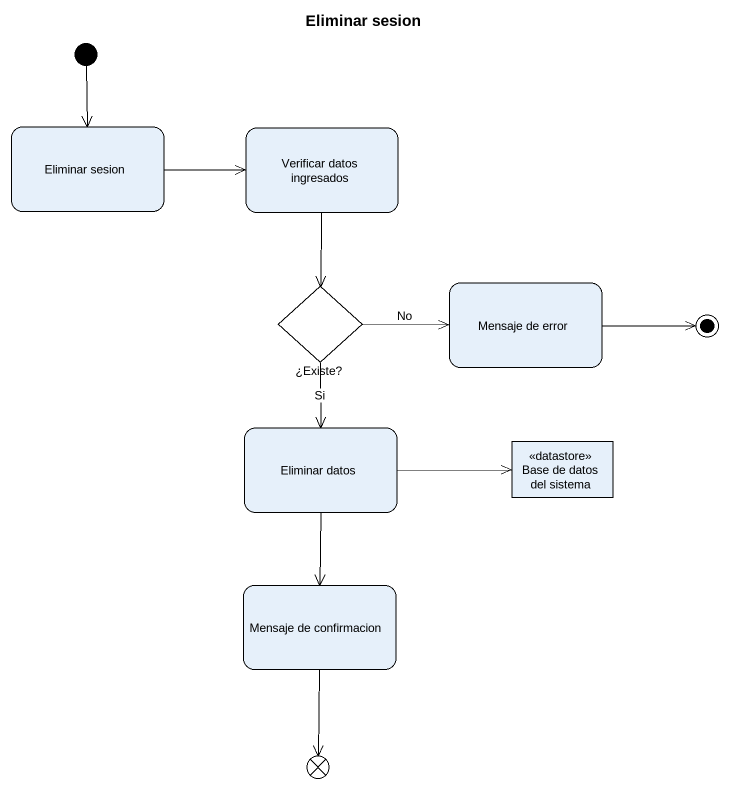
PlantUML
@startuml
title Eliminar sesion
hide empty description
state "Eliminar sesion" as Eliminar_sesion
state "Verificar datos ingresados" as Verificar_datos_ingresados
state "¿Existe?" as Existe <<choice>>
state "Mensaje de error" as Mensaje_de_error
state "Eliminar datos" as Eliminar_datos
state "Base de datos del sistema" as Base_de_datos_del_sistema <<datastore>>
state "Mensaje de confirmacion" as Mensaje_de_confirmacion
state flowfinal1 <<end>>
[*] --> Eliminar_sesion
Eliminar_sesion -right-> Verificar_datos_ingresados
Verificar_datos_ingresados --> Existe
Existe -right-> Mensaje_de_error : No
Existe --> Eliminar_datos : Si
Eliminar_datos -right-> Base_de_datos_del_sistema
Eliminar_datos --> Mensaje_de_confirmacion
Mensaje_de_confirmacion --> flowfinal1
Mensaje_de_error -right-> [*]
@enduml
